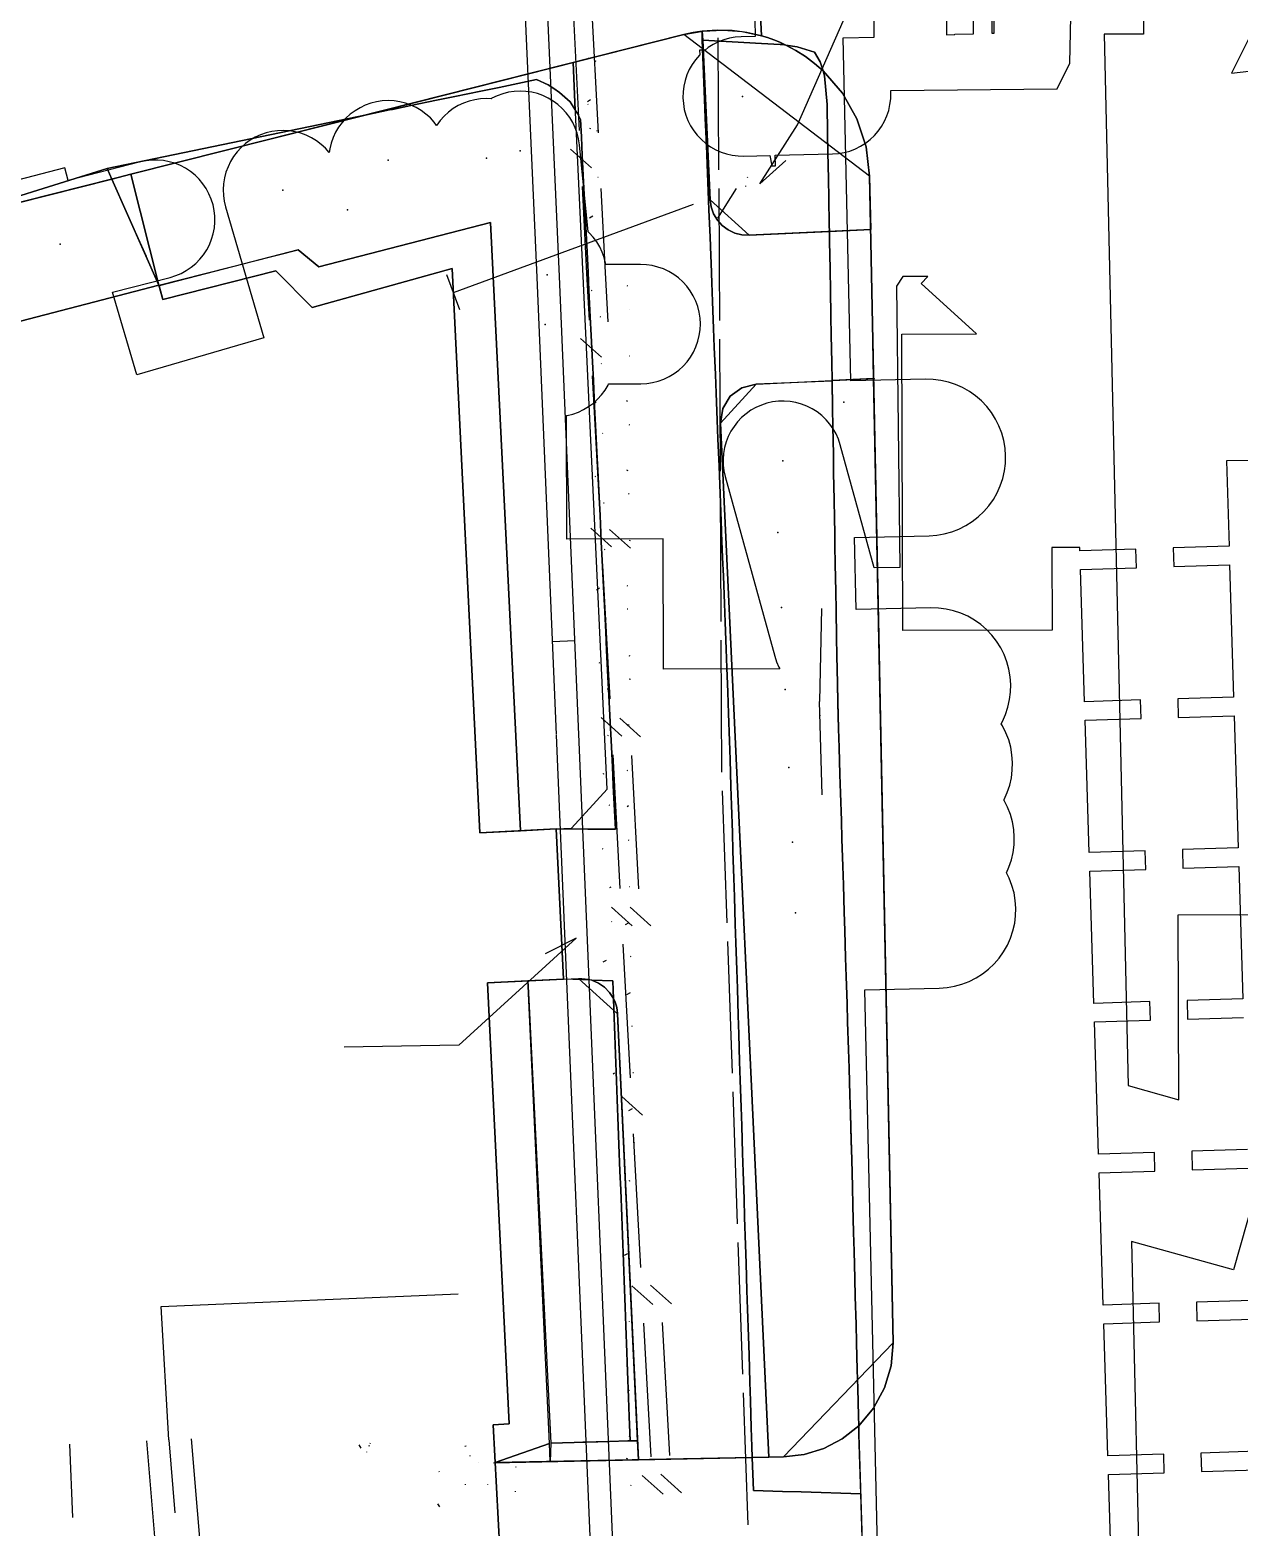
# Model space of a CAD drawing. Header units: metres. Extents: x 17314 to 17509, y 13897 to 14299.
# Drawn here: x 17354.48 to 17386.9, y 14123.33 to 14163.5 of the extents above; entities that cross this region are included whole.
import ezdxf

# ---------------------------------------------------------------- set-up
doc = ezdxf.new("R2010")
doc.units = ezdxf.units.M
for name, color, linetype in [('BOUNDARY', 7, 'Continuous'), ('BUSH', 7, 'Continuous'), ('CURB', 7, 'Continuous'), ('ELECTR_CABLE', 7, 'Continuous'), ('ELECTR_CABLE_COMM', 7, 'Continuous'), ('GAS', 7, 'Continuous'), ('GRASS', 7, 'Continuous'), ('GROUND', 7, 'Continuous'), ('HEAT', 7, 'Continuous'), ('LAMP', 7, 'Continuous'), ('OVERHEAD_POWER_LINE', 7, 'Continuous'), ('ROAD', 7, 'Continuous'), ('SIDEWALK_PATH', 7, 'Continuous'), ('TREE', 7, 'Continuous')]:
    doc.layers.add(name, color=color, linetype=linetype)

msp = doc.modelspace()

# ---------------------------------------------------------------- linework, layer by layer
at = {"layer": 'BOUNDARY'}
msp.add_lwpolyline([(17367.372, 14117.163), (17366.898, 14126.075), (17367.327, 14126.096), (17366.745, 14137.931), (17368.785, 14138.031), (17368.587, 14142.059), (17366.547, 14141.959), (17365.804, 14157.093), (17362.05, 14156.054), (17361.07, 14157.03), (17358.037, 14156.263), (17357.937, 14156.65), (17353.558, 14155.515)], dxfattribs=at)
at = {"layer": 'BUSH'}
for p in [(17374.536, 14150.016), (17374.63, 14148), (17374.733, 14145.802), (17374.831, 14143.706), (17374.924, 14141.705), (17375.013, 14139.805)]:
    msp.add_point(p, dxfattribs=at)
at = {"layer": 'CURB'}
for points in [[(17366.907, 14125.056), (17374.685, 14125.212), (17377.624, 14128.271), (17376.996, 14159.574), (17372.017, 14163.372), (17338.196, 14154.826)], [(17377.025, 14158.142), (17373.765, 14157.99), (17372.72, 14158.942), (17372.508, 14163.464)], [(17373.371, 14163.174), (17374.099, 14163.134)], [(17374.599, 14163.107), (17374.677, 14163.103)], [(17368.587, 14142.059), (17369.003, 14142.078), (17369.955, 14143.124), (17369.044, 14162.621)], [(17375.661, 14162.655), (17375.672, 14162.637)], [(17375.672, 14162.637), (17375.79, 14162.268)], [(17365.384, 14161.61), (17364.691, 14161.467)], [(17375.858, 14161.45), (17375.871, 14160.721)], [(17375.88, 14160.221), (17375.893, 14159.492)], [(17357.937, 14156.65), (17357.185, 14159.624)], [(17357.302, 14158.08), (17357.59, 14157.431)], [(17369.444, 14157.004), (17369.409, 14157.712)], [(17375.928, 14157.503), (17375.936, 14157.034)], [(17369.503, 14155.797), (17369.468, 14156.505)], [(17375.945, 14156.534), (17375.958, 14155.805)], [(17369.563, 14154.59), (17369.528, 14155.298)], [(17375.967, 14155.305), (17375.98, 14154.576)], [(17369.622, 14153.383), (17369.587, 14154.091)], [(17374.296, 14125.204), (17373, 14152.948), (17373.952, 14153.994), (17377.134, 14154.146)], [(17375.989, 14154.076), (17376.002, 14153.347)], [(17369.682, 14152.176), (17369.647, 14152.884)], [(17376.011, 14152.847), (17376.024, 14152.118)], [(17376.032, 14151.618), (17376.045, 14150.889)], [(17376.054, 14150.389), (17376.061, 14150)], [(17376.076, 14149.161), (17376.089, 14148.431)], [(17376.098, 14147.932), (17376.111, 14147.203)], [(17376.12, 14146.703), (17376.133, 14145.974)], [(17376.141, 14145.474), (17376.142, 14145.44)], [(17376.179, 14144.245), (17376.201, 14143.516)], [(17376.217, 14143.017), (17376.239, 14142.288)], [(17369.441, 14142.054), (17369.76, 14142.053)], [(17376.255, 14141.788), (17376.277, 14141.059)], [(17376.292, 14140.559), (17376.315, 14139.831)], [(17376.33, 14139.331), (17376.353, 14138.602)], [(17368.785, 14138.031), (17369.191, 14138.05), (17370.237, 14137.098), (17370.796, 14125.134)], [(17369.642, 14137.999), (17370.109, 14137.982)], [(17376.368, 14138.102), (17376.391, 14137.374)], [(17376.406, 14136.874), (17376.428, 14136.145)], [(17376.444, 14135.645), (17376.466, 14134.916)], [(17376.482, 14134.417), (17376.503, 14133.72)], [(17376.517, 14133.188), (17376.536, 14132.459)], [(17376.549, 14131.959), (17376.568, 14131.23)], [(17370.367, 14131.159), (17370.394, 14130.444)], [(17376.581, 14130.731), (17376.6, 14130.002)], [(17370.413, 14129.944), (17370.44, 14129.229)], [(17376.613, 14129.502), (17376.632, 14128.773)], [(17370.459, 14128.729), (17370.486, 14128.014)], [(17376.677, 14127.044), (17376.696, 14126.316)], [(17368.801, 14125.591), (17368.443, 14125.581)], [(17370.016, 14125.627), (17369.301, 14125.606)], [(17376.709, 14125.816), (17376.728, 14125.087)], [(17376.741, 14124.587), (17376.751, 14124.223)]]:
    msp.add_lwpolyline(points, dxfattribs=at)
at = {"layer": 'ELECTR_CABLE'}
for points in [[(17368.081, 14156.857), (17367.127, 14178.293)], [(17368.68, 14156.883), (17367.718, 14178.491)], [(17375.065, 14160.951), (17376.756, 14164.792)], [(17372.956, 14159.744), (17372.939, 14163.285)], [(17369.461, 14162.727), (17369.444, 14162.734)], [(17369.661, 14162.652), (17369.647, 14162.657)], [(17369.428, 14161.579), (17369.515, 14161.627)], [(17369.45, 14161.495), (17369.44, 14161.501)], [(17374.049, 14159.372), (17375.065, 14160.951)], [(17369.519, 14160.845), (17369.495, 14160.855)], [(17369.695, 14160.781), (17369.681, 14160.786)], [(17374.049, 14159.372), (17374.746, 14159.994)], [(17369.718, 14159.533), (17369.704, 14159.538)], [(17373.679, 14159.295), (17373.681, 14159.31)], [(17373.724, 14159.541), (17373.728, 14159.552)], [(17373.42, 14159.24), (17372.921, 14158.45)], [(17372.969, 14157.255), (17372.959, 14159.244)], [(17365.835, 14156.452), (17372.275, 14158.82)], [(17369.486, 14158.459), (17369.573, 14158.508)], [(17366.007, 14155.983), (17365.662, 14156.922)], [(17369.198, 14144.592), (17368.68, 14156.883)], [(17372.976, 14155.703), (17372.969, 14157.255)], [(17368.598, 14144.592), (17368.081, 14156.857)], [(17369.559, 14156.495), (17369.542, 14156.504)], [(17370.487, 14156.643), (17370.504, 14156.634)], [(17369.787, 14155.79), (17369.773, 14155.795)], [(17370.547, 14155.99), (17370.552, 14155.986)], [(17372.997, 14151.662), (17372.979, 14155.203)], [(17369.81, 14154.542), (17369.796, 14154.547)], [(17370.548, 14154.757), (17370.557, 14154.752)], [(17369.577, 14153.468), (17369.664, 14153.517)], [(17370.48, 14153.551), (17370.504, 14153.541)], [(17370.539, 14152.907), (17370.556, 14152.899)], [(17369.844, 14152.67), (17369.83, 14152.675)], [(17370.478, 14151.692), (17370.514, 14151.679)], [(17369.65, 14151.504), (17369.633, 14151.513)], [(17370.526, 14151.055), (17370.55, 14151.045)], [(17373.017, 14147.622), (17372.999, 14151.162)], [(17369.879, 14150.798), (17369.864, 14150.803)], [(17370.548, 14149.807), (17370.573, 14149.798)], [(17369.902, 14149.551), (17369.887, 14149.556)], [(17369.669, 14148.477), (17369.756, 14148.525)], [(17370.482, 14148.592), (17370.503, 14148.585)], [(17369.936, 14147.679), (17369.922, 14147.684)], [(17370.493, 14147.968), (17370.515, 14147.961)], [(17369.093, 14147.103), (17368.493, 14147.077)], [(17373.037, 14143.581), (17373.019, 14147.122)], [(17369.759, 14146.505), (17369.742, 14146.513)], [(17370.538, 14146.713), (17370.57, 14146.701)], [(17370.549, 14146.089), (17370.581, 14146.077)], [(17369.97, 14145.807), (17369.956, 14145.812)], [(17370.502, 14144.866), (17370.55, 14144.849)], [(17369.667, 14119.248), (17368.598, 14144.579)], [(17370.265, 14119.297), (17369.198, 14144.605)], [(17369.993, 14144.56), (17369.979, 14144.565)], [(17370.511, 14143.623), (17370.496, 14143.628)], [(17369.848, 14143.534), (17369.877, 14143.55)], [(17373.176, 14139.542), (17373.054, 14143.081)], [(17370.028, 14142.688), (17370.013, 14142.693)], [(17370.49, 14142.666), (17370.528, 14142.687)], [(17370.545, 14141.751), (17370.531, 14141.756)], [(17369.851, 14141.514), (17369.834, 14141.522)], [(17370.03, 14140.484), (17370.068, 14140.504)], [(17370.568, 14140.503), (17370.553, 14140.508)], [(17370.085, 14139.568), (17370.071, 14139.573)], [(17370.451, 14139.494), (17370.547, 14139.547)], [(17369.129, 14139.129), (17365.98, 14136.256)], [(17369.129, 14139.129), (17368.295, 14138.707)], [(17373.316, 14135.504), (17373.193, 14139.043)], [(17369.852, 14138.495), (17369.939, 14138.543)], [(17370.602, 14138.632), (17370.588, 14138.637)], [(17370.119, 14137.697), (17370.105, 14137.702)], [(17370.486, 14137.622), (17370.582, 14137.675)], [(17370.637, 14136.76), (17370.622, 14136.765)], [(17365.98, 14136.256), (17362.904, 14136.207)], [(17370.122, 14135.492), (17370.159, 14135.513)], [(17370.66, 14135.512), (17370.645, 14135.517)], [(17373.456, 14131.465), (17373.333, 14135.004)], [(17370.543, 14134.503), (17370.639, 14134.556)], [(17370.694, 14133.641), (17370.68, 14133.645)], [(17370.548, 14132.615), (17370.577, 14132.631)], [(17370.506, 14131.951), (17370.507, 14131.95)], [(17373.596, 14127.427), (17373.473, 14130.966)], [(17370.501, 14130.66), (17370.414, 14130.611)], [(17370.534, 14130.051), (17370.532, 14130.048)], [(17370.545, 14128.852), (17370.551, 14128.847)], [(17370.479, 14127.65), (17370.503, 14127.64)], [(17370.548, 14127), (17370.558, 14126.994)], [(17373.736, 14123.389), (17373.613, 14126.927)], [(17363.6, 14125.577), (17363.595, 14125.563)], [(17370.537, 14125.769), (17370.554, 14125.761)], [(17363.36, 14125.442), (17363.308, 14125.539)], [(17363.506, 14125.345), (17363.5, 14125.335)], [(17363.577, 14125.515), (17363.569, 14125.493)], [(17366.143, 14125.496), (17366.174, 14125.506)], [(17366.266, 14125.246), (17366.28, 14125.238)], [(17370.465, 14125.178), (17370.501, 14125.164)], [(17365.465, 14124.804), (17365.45, 14124.816)], [(17366.52, 14125.05), (17366.52, 14125.049)], [(17367.506, 14124.933), (17367.515, 14124.957)], [(17366.154, 14124.478), (17366.147, 14124.46)], [(17366.752, 14124.472), (17366.748, 14124.464)], [(17370.589, 14124.453), (17370.583, 14124.432)], [(17365.471, 14123.87), (17365.418, 14123.954)], [(17367.496, 14124.278), (17367.501, 14124.293)]]:
    msp.add_lwpolyline(points, dxfattribs=at)
at = {"layer": 'ELECTR_CABLE_COMM'}
for points in [[(17369.218, 14160.797), (17369.033, 14164.383)], [(17369.721, 14160.736), (17369.538, 14164.308)], [(17369.534, 14159.797), (17368.978, 14160.299)], [(17369.415, 14156.965), (17369.295, 14159.299)], [(17369.914, 14156.991), (17369.799, 14159.238)], [(17369.483, 14155.713), (17369.415, 14156.965)], [(17369.986, 14155.666), (17369.914, 14156.991)], [(17369.802, 14154.714), (17369.244, 14155.215)], [(17369.758, 14150.63), (17369.564, 14154.216)], [(17370.078, 14149.631), (17369.52, 14150.131)], [(17370.58, 14149.597), (17370.023, 14150.097)], [(17370.034, 14145.546), (17369.84, 14149.132)], [(17370.354, 14144.547), (17369.796, 14145.048)], [(17370.855, 14144.527), (17370.297, 14145.028)], [(17370.31, 14140.463), (17370.115, 14144.049)], [(17370.811, 14140.457), (17370.617, 14144.029)], [(17370.629, 14139.464), (17370.071, 14139.964)], [(17371.13, 14139.458), (17370.572, 14139.958)], [(17370.585, 14135.38), (17370.391, 14138.965)], [(17370.905, 14134.38), (17370.347, 14134.881)], [(17370.861, 14130.296), (17370.666, 14133.882)], [(17371.18, 14129.297), (17370.622, 14129.798)], [(17371.68, 14129.318), (17371.122, 14129.819)], [(17371.136, 14125.213), (17370.942, 14128.798)], [(17371.635, 14125.248), (17371.442, 14128.82)], [(17355.541, 14125.549), (17355.616, 14123.582)], [(17371.955, 14124.249), (17371.397, 14124.749)], [(17371.456, 14124.214), (17370.898, 14124.714)]]:
    msp.add_lwpolyline(points, dxfattribs=at)
at = {"layer": 'GAS'}
for points in [[(17373.898, 14164.671), (17373.93, 14163.321), (17373.552, 14163.312), (17373.395, 14163.301), (17373.24, 14163.274), (17373.089, 14163.232), (17372.942, 14163.176), (17372.802, 14163.106), (17372.669, 14163.022), (17372.585, 14162.956), (17372.438, 14162.953), (17372.441, 14162.826), (17372.431, 14162.817), (17372.329, 14162.698), (17372.238, 14162.57), (17372.161, 14162.434), (17372.097, 14162.29), (17372.047, 14162.141), (17372.013, 14161.988), (17371.993, 14161.832), (17371.989, 14161.675), (17372.001, 14161.519), (17372.027, 14161.364), (17372.069, 14161.212), (17372.125, 14161.066), (17372.196, 14160.926), (17372.28, 14160.793), (17372.376, 14160.669), (17372.484, 14160.555), (17372.603, 14160.452), (17372.731, 14160.362), (17372.868, 14160.284), (17373.011, 14160.22), (17373.16, 14160.171), (17373.313, 14160.136), (17373.469, 14160.117), (17373.626, 14160.113), (17374.324, 14160.129), (17374.378, 14159.847), (17374.469, 14159.847), (17374.466, 14160.133), (17376.005, 14160.168), (17376.161, 14160.18), (17376.316, 14160.206), (17376.467, 14160.248), (17376.614, 14160.304), (17376.754, 14160.375), (17376.887, 14160.459), (17377.011, 14160.555), (17377.125, 14160.663), (17377.227, 14160.782), (17377.318, 14160.91), (17377.395, 14161.047), (17377.459, 14161.19), (17377.509, 14161.339), (17377.543, 14161.493), (17377.563, 14161.648), (17377.567, 14161.805), (17377.562, 14161.875), (17382.027, 14161.916), (17382.369, 14162.605), (17382.426, 14165.518)], [(17387.159, 14163.253), (17386.704, 14162.337), (17389.267, 14162.632)], [(17383.509, 14121.219), (17383.4, 14124.739), (17384.9, 14124.785), (17384.884, 14125.285), (17383.385, 14125.239), (17383.276, 14128.786), (17384.775, 14128.832), (17384.76, 14129.332), (17383.26, 14129.286), (17383.151, 14132.833), (17384.65, 14132.879), (17384.635, 14133.379), (17383.136, 14133.333), (17383.026, 14136.88), (17384.526, 14136.926), (17384.51, 14137.426), (17383.011, 14137.38), (17382.902, 14140.927), (17384.401, 14140.973), (17384.385, 14141.473), (17382.886, 14141.427), (17382.777, 14144.974), (17384.276, 14145.02), (17384.261, 14145.52), (17382.761, 14145.474), (17382.652, 14149.021), (17384.151, 14149.067), (17384.136, 14149.567), (17382.637, 14149.521), (17382.634, 14149.613), (17381.883, 14149.61), (17381.891, 14147.394), (17377.891, 14147.38), (17377.862, 14155.337), (17379.862, 14155.344), (17378.383, 14156.69), (17378.56, 14156.885), (17377.886, 14156.878), (17377.718, 14156.618), (17377.808, 14149.077), (17377.117, 14149.068), (17376.209, 14152.363), (17376.16, 14152.513), (17376.097, 14152.656), (17376.02, 14152.793), (17375.929, 14152.921), (17375.827, 14153.04), (17375.713, 14153.149), (17375.59, 14153.246), (17375.457, 14153.33), (17375.317, 14153.4), (17375.171, 14153.457), (17375.019, 14153.499), (17374.865, 14153.526), (17374.708, 14153.538), (17374.551, 14153.534), (17374.395, 14153.515), (17374.242, 14153.481), (17374.093, 14153.432), (17373.949, 14153.369), (17373.812, 14153.291), (17373.684, 14153.201), (17373.565, 14153.099), (17373.457, 14152.985), (17373.36, 14152.861), (17373.276, 14152.729), (17373.205, 14152.589), (17373.148, 14152.442), (17373.106, 14152.291), (17373.079, 14152.136), (17373.067, 14151.98), (17373.071, 14151.823), (17373.09, 14151.667), (17373.124, 14151.514), (17374.451, 14146.695), (17374.5, 14146.546), (17374.564, 14146.403), (17374.589, 14146.357), (17371.472, 14146.347), (17371.46, 14149.845), (17368.88, 14149.836), (17368.868, 14153.151), (17368.885, 14153.153), (17369.037, 14153.192), (17369.185, 14153.245), (17369.327, 14153.312), (17369.461, 14153.393), (17369.587, 14153.487), (17369.703, 14153.593), (17369.809, 14153.709), (17369.902, 14153.836), (17369.982, 14153.97), (17369.996, 14154), (17370.865, 14154.003), (17371.022, 14154.011), (17371.177, 14154.035), (17371.329, 14154.073), (17371.477, 14154.127), (17371.618, 14154.194), (17371.753, 14154.276), (17371.879, 14154.37), (17371.994, 14154.475), (17372.1, 14154.592), (17372.193, 14154.719), (17372.273, 14154.854), (17372.339, 14154.996), (17372.392, 14155.144), (17372.429, 14155.296), (17372.452, 14155.452), (17372.459, 14155.609), (17372.451, 14155.765), (17372.427, 14155.921), (17372.388, 14156.073), (17372.335, 14156.22), (17372.267, 14156.362), (17372.186, 14156.496), (17372.092, 14156.622), (17371.986, 14156.738), (17371.87, 14156.843), (17371.743, 14156.936), (17371.608, 14157.017), (17371.466, 14157.083), (17371.318, 14157.136), (17371.166, 14157.173), (17371.01, 14157.196), (17370.853, 14157.203), (17369.923, 14157.199), (17369.917, 14157.238), (17369.879, 14157.39), (17369.826, 14157.538), (17369.758, 14157.679), (17369.677, 14157.814), (17369.584, 14157.94), (17369.478, 14158.056), (17369.451, 14158.08), (17369.217, 14160.415), (17369.193, 14160.571), (17369.155, 14160.723), (17369.102, 14160.871), (17369.034, 14161.012), (17368.953, 14161.147), (17368.86, 14161.273), (17368.754, 14161.389), (17368.637, 14161.494), (17368.511, 14161.588), (17368.376, 14161.668), (17368.234, 14161.735), (17368.086, 14161.788), (17367.934, 14161.825), (17367.779, 14161.848), (17367.622, 14161.856), (17367.465, 14161.848), (17367.31, 14161.824), (17367.157, 14161.786), (17367.01, 14161.733), (17366.868, 14161.665), (17366.844, 14161.651), (17366.719, 14161.657), (17366.562, 14161.649), (17366.407, 14161.625), (17366.254, 14161.587), (17366.107, 14161.534), (17365.965, 14161.466), (17365.83, 14161.385), (17365.704, 14161.291), (17365.588, 14161.186), (17365.483, 14161.069), (17365.39, 14160.943), (17365.384, 14160.934), (17365.322, 14161.018), (17365.216, 14161.134), (17365.099, 14161.239), (17364.973, 14161.333), (17364.838, 14161.413), (17364.696, 14161.48), (17364.548, 14161.533), (17364.396, 14161.57), (17364.241, 14161.593), (17364.084, 14161.601), (17363.927, 14161.593), (17363.772, 14161.569), (17363.619, 14161.531), (17363.472, 14161.478), (17363.33, 14161.41), (17363.195, 14161.329), (17363.069, 14161.235), (17362.953, 14161.13), (17362.848, 14161.013), (17362.755, 14160.887), (17362.674, 14160.752), (17362.607, 14160.61), (17362.555, 14160.462), (17362.517, 14160.31), (17362.502, 14160.209), (17362.404, 14160.32), (17362.289, 14160.427), (17362.164, 14160.521), (17362.03, 14160.603), (17361.888, 14160.672), (17361.741, 14160.726), (17361.589, 14160.766), (17361.434, 14160.79), (17361.277, 14160.799), (17361.12, 14160.793), (17360.965, 14160.772), (17360.812, 14160.735), (17360.664, 14160.684), (17360.521, 14160.618), (17360.386, 14160.538), (17360.259, 14160.446), (17360.141, 14160.342), (17360.035, 14160.226), (17359.94, 14160.101), (17359.858, 14159.967), (17359.79, 14159.826), (17359.735, 14159.679), (17359.696, 14159.527), (17359.671, 14159.372), (17359.662, 14159.215), (17359.668, 14159.058), (17359.69, 14158.902), (17359.726, 14158.75), (17360.754, 14155.24), (17357.34, 14154.241), (17356.69, 14156.458), (17358.239, 14156.858), (17358.389, 14156.905), (17358.533, 14156.966), (17358.671, 14157.041), (17358.801, 14157.13), (17358.922, 14157.23), (17359.032, 14157.342), (17359.131, 14157.464), (17359.217, 14157.595), (17359.29, 14157.734), (17359.349, 14157.88), (17359.393, 14158.03), (17359.423, 14158.185), (17359.437, 14158.341), (17359.436, 14158.498), (17359.419, 14158.654), (17359.387, 14158.808), (17359.341, 14158.958), (17359.279, 14159.103), (17359.204, 14159.24), (17359.116, 14159.37), (17359.016, 14159.491), (17358.904, 14159.601), (17358.782, 14159.7), (17358.65, 14159.786), (17358.511, 14159.859), (17358.366, 14159.918), (17358.215, 14159.962), (17358.061, 14159.992), (17357.905, 14160.006), (17357.748, 14160.005), (17357.592, 14159.988), (17357.438, 14159.957), (17355.501, 14159.456), (17355.413, 14159.799), (17351.153, 14158.692)], [(17389.352, 14151.945), (17386.564, 14151.935), (17386.635, 14149.644), (17385.136, 14149.598), (17385.151, 14149.098), (17386.65, 14149.144), (17386.76, 14145.597), (17385.26, 14145.551), (17385.276, 14145.051), (17386.775, 14145.097), (17386.884, 14141.55), (17385.385, 14141.504), (17385.4, 14141.004), (17386.9, 14141.05), (17387.009, 14137.503), (17385.51, 14137.457), (17385.525, 14136.957), (17387.024, 14137.003)], [(17387.134, 14133.456), (17385.634, 14133.41), (17385.65, 14132.91), (17387.149, 14132.956)], [(17387.258, 14129.409), (17385.759, 14129.363), (17385.775, 14128.863), (17387.274, 14128.909)], [(17387.383, 14125.362), (17385.884, 14125.316), (17385.899, 14124.816), (17387.399, 14124.862)]]:
    msp.add_lwpolyline(points, dxfattribs=at)
at = {"layer": 'GRASS'}
for points in [[(17374.093, 14163.341), (17373.703, 14163.432), (17373.307, 14163.482), (17372.908, 14163.493), (17372.508, 14163.464), (17372.52, 14163.22), (17374.099, 14163.134), (17374.599, 14163.107), (17374.677, 14163.103), (17374.746, 14163.092), (17374.587, 14163.165), (17374.425, 14163.231), (17374.26, 14163.29)], [(17372.72, 14158.942), (17372.748, 14158.747), (17372.814, 14158.563), (17372.914, 14158.396), (17373.045, 14158.249), (17373.203, 14158.132), (17373.38, 14158.048), (17373.569, 14158), (17373.765, 14157.99), (17375.918, 14158.09), (17375.914, 14158.263), (17375.902, 14158.992), (17375.893, 14159.492), (17375.88, 14160.221), (17375.871, 14160.721), (17375.857, 14161.493), (17375.79, 14162.268), (17375.749, 14162.397), (17375.519, 14162.599), (17375.274, 14162.783), (17375.016, 14162.947), (17374.746, 14163.092), (17374.677, 14163.103), (17374.599, 14163.107), (17374.099, 14163.134), (17372.52, 14163.22)], [(17368.682, 14161.816), (17368.963, 14161.568), (17369.104, 14161.344), (17369.044, 14162.621), (17363.507, 14161.222), (17364.121, 14161.349), (17364.201, 14161.365), (17364.691, 14161.467), (17365.384, 14161.61), (17365.874, 14161.712), (17366.568, 14161.855), (17367.058, 14161.956), (17368.063, 14162.164), (17368.372, 14162.02), (17368.531, 14161.925)], [(17357.185, 14159.624), (17357.937, 14156.65), (17361.674, 14157.595), (17362.228, 14157.138), (17366.833, 14158.331), (17367.635, 14142.012), (17368.587, 14142.059), (17369.76, 14142.053), (17370.18, 14142.05), (17370.122, 14143.227), (17370.098, 14143.727), (17370.063, 14144.434), (17370.038, 14144.934), (17370.003, 14145.641), (17369.979, 14146.141), (17369.944, 14146.848), (17369.919, 14147.348), (17369.884, 14148.056), (17369.86, 14148.555), (17369.825, 14149.263), (17369.8, 14149.762), (17369.789, 14150), (17369.766, 14150.47), (17369.741, 14150.969), (17369.706, 14151.677), (17369.682, 14152.176), (17369.647, 14152.884), (17369.622, 14153.383), (17369.587, 14154.091), (17369.563, 14154.59), (17369.528, 14155.298), (17369.503, 14155.797), (17369.468, 14156.505), (17369.444, 14157.004), (17369.409, 14157.712), (17369.384, 14158.211), (17369.35, 14158.919), (17369.325, 14159.418), (17369.29, 14160.126), (17369.266, 14160.625), (17369.243, 14161.093), (17369.161, 14161.254), (17368.963, 14161.568), (17368.682, 14161.816), (17368.531, 14161.925), (17368.372, 14162.02), (17368.063, 14162.164), (17367.058, 14161.956), (17366.568, 14161.855), (17365.874, 14161.712), (17365.384, 14161.61), (17364.691, 14161.467), (17364.201, 14161.365), (17364.121, 14161.349), (17363.507, 14161.222)], [(17375.749, 14162.397), (17375.79, 14162.268), (17375.857, 14161.493), (17375.871, 14160.721), (17375.88, 14160.221), (17375.893, 14159.492), (17375.902, 14158.992), (17375.914, 14158.263), (17375.918, 14158.09), (17377.025, 14158.142), (17376.996, 14159.574), (17376.902, 14160.363), (17376.656, 14161.111), (17376.268, 14161.796)], [(17374.296, 14125.204), (17374.685, 14125.212), (17375.242, 14125.275), (17375.773, 14125.439), (17376.264, 14125.699), (17376.703, 14126.048), (17376.696, 14126.316), (17376.677, 14127.044), (17376.664, 14127.544), (17376.645, 14128.273), (17376.632, 14128.773), (17376.613, 14129.502), (17376.6, 14130.002), (17376.581, 14130.731), (17376.568, 14131.23), (17376.549, 14131.959), (17376.536, 14132.459), (17376.517, 14133.188), (17376.504, 14133.688), (17376.482, 14134.417), (17376.466, 14134.916), (17376.444, 14135.645), (17376.428, 14136.145), (17376.406, 14136.874), (17376.391, 14137.374), (17376.368, 14138.102), (17376.353, 14138.602), (17376.33, 14139.331), (17376.315, 14139.831), (17376.292, 14140.559), (17376.277, 14141.059), (17376.255, 14141.788), (17376.239, 14142.288), (17376.217, 14143.017), (17376.201, 14143.516), (17376.179, 14144.245), (17376.163, 14144.745), (17376.142, 14145.44), (17376.133, 14145.974), (17376.12, 14146.703), (17376.111, 14147.203), (17376.098, 14147.932), (17376.089, 14148.431), (17376.076, 14149.161), (17376.067, 14149.66), (17376.061, 14150), (17376.054, 14150.389), (17376.045, 14150.889), (17376.032, 14151.618), (17376.024, 14152.118), (17376.011, 14152.847), (17376.002, 14153.347), (17375.989, 14154.076), (17373.952, 14153.994), (17373.567, 14153.897), (17373.259, 14153.668), (17373.06, 14153.341), (17373, 14152.948)], [(17375.989, 14154.089), (17376.002, 14153.347), (17376.011, 14152.847), (17376.024, 14152.118), (17376.032, 14151.618), (17376.045, 14150.889), (17376.054, 14150.389), (17376.061, 14150), (17376.067, 14149.66), (17376.076, 14149.161), (17376.089, 14148.431), (17376.098, 14147.932), (17376.111, 14147.203), (17376.12, 14146.703), (17376.133, 14145.974), (17376.141, 14145.474), (17376.163, 14144.745), (17376.179, 14144.245), (17376.201, 14143.516), (17376.217, 14143.017), (17376.239, 14142.288), (17376.255, 14141.788), (17376.277, 14141.059), (17376.292, 14140.559), (17376.315, 14139.831), (17376.33, 14139.331), (17376.353, 14138.602), (17376.368, 14138.102), (17376.391, 14137.374), (17376.406, 14136.874), (17376.428, 14136.145), (17376.444, 14135.645), (17376.466, 14134.916), (17376.482, 14134.417), (17376.503, 14133.72), (17376.517, 14133.188), (17376.536, 14132.459), (17376.549, 14131.959), (17376.568, 14131.23), (17376.581, 14130.731), (17376.6, 14130.002), (17376.613, 14129.502), (17376.632, 14128.773), (17376.645, 14128.273), (17376.664, 14127.544), (17376.677, 14127.044), (17376.696, 14126.316), (17376.703, 14126.048), (17377.104, 14126.522), (17377.396, 14127.063), (17377.572, 14127.652), (17377.624, 14128.271), (17377.105, 14154.141)], [(17370.302, 14132.874), (17370.275, 14133.589), (17370.256, 14134.088), (17370.229, 14134.804), (17370.21, 14135.303), (17370.183, 14136.019), (17370.164, 14136.518), (17370.137, 14137.234), (17370.127, 14137.509), (17370.02, 14137.674), (17369.885, 14137.814), (17369.725, 14137.925), (17369.544, 14138.003), (17368.785, 14138.031), (17367.833, 14137.984), (17367.84, 14137.843), (17368.443, 14125.581), (17370.016, 14125.627), (17370.516, 14125.642), (17370.576, 14125.644), (17370.551, 14126.299), (17370.532, 14126.799), (17370.505, 14127.514), (17370.486, 14128.014), (17370.459, 14128.729), (17370.44, 14129.229), (17370.413, 14129.944), (17370.394, 14130.444), (17370.367, 14131.159), (17370.348, 14131.659), (17370.321, 14132.374)], [(17370.237, 14137.098), (17370.226, 14137.205), (17370.204, 14137.309), (17370.171, 14137.411), (17370.127, 14137.509), (17370.137, 14137.234), (17370.164, 14136.518), (17370.183, 14136.019), (17370.21, 14135.303), (17370.229, 14134.804), (17370.256, 14134.088), (17370.275, 14133.589), (17370.302, 14132.874), (17370.321, 14132.374), (17370.348, 14131.659), (17370.367, 14131.159), (17370.394, 14130.444), (17370.413, 14129.944), (17370.44, 14129.229), (17370.459, 14128.729), (17370.486, 14128.014), (17370.505, 14127.514), (17370.532, 14126.799), (17370.551, 14126.299), (17370.576, 14125.644), (17370.772, 14125.644)], [(17370.576, 14125.644), (17370.516, 14125.642), (17370.016, 14125.627), (17368.443, 14125.581), (17368.431, 14125.086), (17370.796, 14125.134), (17370.772, 14125.644)]]:
    msp.add_lwpolyline(points, close=True, dxfattribs=at)
at = {"layer": 'GROUND'}
for points in [[(17373.579, 14163.452), (17374.093, 14163.341), (17374.26, 14163.29), (17374.425, 14163.231), (17374.587, 14163.165), (17374.746, 14163.092), (17375.016, 14162.947), (17375.274, 14162.783), (17375.519, 14162.599), (17375.749, 14162.397), (17376.268, 14161.796), (17376.656, 14161.111), (17376.902, 14160.363), (17376.996, 14159.574), (17377.025, 14158.142), (17375.918, 14158.09), (17373.765, 14157.99), (17373.569, 14158), (17373.38, 14158.048), (17373.203, 14158.132), (17373.045, 14158.249), (17372.914, 14158.396), (17372.814, 14158.563), (17372.748, 14158.747), (17372.72, 14158.942), (17372.52, 14163.22), (17372.571, 14161.627), (17372.508, 14163.22), (17372.508, 14163.463), (17372.534, 14163.467), (17373.057, 14163.494)], [(17368.587, 14142.059), (17367.635, 14142.012), (17366.833, 14158.331), (17362.228, 14157.138), (17361.674, 14157.595), (17357.942, 14156.631), (17357.937, 14156.65), (17357.185, 14159.624), (17363.507, 14161.222), (17369.044, 14162.621), (17369.104, 14161.344), (17369.161, 14161.254), (17369.243, 14161.093), (17369.266, 14160.625), (17369.29, 14160.126), (17369.325, 14159.418), (17369.35, 14158.919), (17369.384, 14158.211), (17369.409, 14157.712), (17369.444, 14157.004), (17369.468, 14156.505), (17369.503, 14155.797), (17369.528, 14155.298), (17369.563, 14154.59), (17369.587, 14154.091), (17369.622, 14153.383), (17369.647, 14152.884), (17369.682, 14152.176), (17369.706, 14151.677), (17369.741, 14150.969), (17369.766, 14150.47), (17369.789, 14150), (17369.8, 14149.762), (17369.825, 14149.263), (17369.86, 14148.555), (17369.884, 14148.056), (17369.919, 14147.348), (17369.944, 14146.848), (17369.979, 14146.141), (17370.003, 14145.641), (17370.038, 14144.934), (17370.063, 14144.434), (17370.098, 14143.727), (17370.122, 14143.227), (17370.18, 14142.05), (17369.76, 14142.053), (17368.587, 14142.059), (17368.785, 14138.031)], [(17377.624, 14128.271), (17377.572, 14127.652), (17377.396, 14127.063), (17377.104, 14126.522), (17376.703, 14126.048), (17376.264, 14125.699), (17375.773, 14125.439), (17375.242, 14125.275), (17374.685, 14125.212), (17374.296, 14125.204), (17373, 14152.948), (17373.06, 14153.341), (17373.259, 14153.668), (17373.567, 14153.897), (17373.952, 14153.994), (17375.989, 14154.089), (17377.105, 14154.141)], [(17368.785, 14138.031), (17368.785, 14138.031), (17369.191, 14138.05), (17369.281, 14138.05), (17369.37, 14138.042), (17369.458, 14138.027), (17369.544, 14138.003), (17369.725, 14137.925), (17369.885, 14137.814), (17370.02, 14137.674), (17370.127, 14137.509), (17370.171, 14137.411), (17370.204, 14137.309), (17370.226, 14137.205), (17370.237, 14137.098), (17370.796, 14125.134), (17368.431, 14125.086), (17368.409, 14125.569), (17367.84, 14137.843), (17367.833, 14137.984)]]:
    msp.add_lwpolyline(points, close=True, dxfattribs=at)
at = {"layer": 'HEAT'}
for points in [[(17379.056, 14165.381), (17379.056, 14163.365), (17379.286, 14163.37), (17379.286, 14163.384), (17379.786, 14163.396), (17379.786, 14165.381)], [(17380.274, 14165.381), (17380.274, 14163.407), (17380.34, 14163.408), (17380.34, 14163.753)], [(17377.26, 14120.421), (17376.867, 14137.746), (17378.866, 14137.791), (17379.072, 14137.806), (17379.275, 14137.841), (17379.474, 14137.896), (17379.666, 14137.969), (17379.851, 14138.062), (17380.025, 14138.172), (17380.188, 14138.298), (17380.337, 14138.44), (17380.472, 14138.596), (17380.591, 14138.764), (17380.693, 14138.943), (17380.777, 14139.131), (17380.842, 14139.327), (17380.887, 14139.528), (17380.913, 14139.732), (17380.918, 14139.938), (17380.904, 14140.144), (17380.869, 14140.347), (17380.814, 14140.546), (17380.74, 14140.738), (17380.667, 14140.884), (17380.734, 14141.033), (17380.799, 14141.229), (17380.844, 14141.43), (17380.87, 14141.634), (17380.875, 14141.84), (17380.86, 14142.046), (17380.826, 14142.249), (17380.771, 14142.448), (17380.697, 14142.64), (17380.605, 14142.825), (17380.598, 14142.836), (17380.604, 14142.847), (17380.688, 14143.035), (17380.753, 14143.231), (17380.799, 14143.432), (17380.824, 14143.637), (17380.83, 14143.843), (17380.815, 14144.048), (17380.78, 14144.251), (17380.726, 14144.45), (17380.652, 14144.642), (17380.559, 14144.827), (17380.523, 14144.884), (17380.557, 14144.943), (17380.641, 14145.132), (17380.706, 14145.327), (17380.751, 14145.528), (17380.777, 14145.733), (17380.782, 14145.939), (17380.767, 14146.144), (17380.733, 14146.347), (17380.678, 14146.546), (17380.604, 14146.738), (17380.512, 14146.923), (17380.402, 14147.097), (17380.276, 14147.26), (17380.134, 14147.409), (17379.978, 14147.544), (17379.81, 14147.663), (17379.631, 14147.765), (17379.442, 14147.849), (17379.247, 14147.914), (17379.046, 14147.959), (17378.841, 14147.985), (17378.635, 14147.991), (17376.636, 14147.945), (17376.592, 14149.882), (17378.591, 14149.927), (17378.797, 14149.942), (17379, 14149.977), (17379.199, 14150.031), (17379.391, 14150.105), (17379.575, 14150.197), (17379.75, 14150.307), (17379.912, 14150.434), (17380.062, 14150.576), (17380.197, 14150.731), (17380.316, 14150.9), (17380.418, 14151.079), (17380.502, 14151.267), (17380.567, 14151.463), (17380.612, 14151.664), (17380.638, 14151.868), (17380.643, 14152.074), (17380.628, 14152.28), (17380.594, 14152.483), (17380.539, 14152.681), (17380.465, 14152.874), (17380.373, 14153.058), (17380.263, 14153.232), (17380.136, 14153.395), (17379.995, 14153.545), (17379.839, 14153.68), (17379.671, 14153.799), (17379.491, 14153.9), (17379.303, 14153.984), (17379.108, 14154.049), (17378.907, 14154.095), (17378.702, 14154.12), (17378.496, 14154.126), (17376.497, 14154.081), (17376.288, 14163.287), (17377.118, 14163.306), (17377.118, 14163.732)], [(17384.34, 14163.753), (17384.34, 14163.381), (17383.287, 14163.381), (17383.927, 14135.176), (17385.291, 14134.794), (17385.273, 14139.754), (17389.273, 14139.768)], [(17387.3, 14132.152), (17386.76, 14130.227), (17384.022, 14130.995), (17384.258, 14120.578), (17382.258, 14120.532), (17384.258, 14120.576), (17384.951, 14088.623), (17386.58, 14089.576), (17386.38, 14096.029), (17390.378, 14096.153)], [(17357.993, 14129.248), (17365.964, 14129.585)], [(17358.2, 14125.673), (17357.993, 14129.248)], [(17357.6, 14125.645), (17358.43, 14115.769)], [(17358.2, 14125.673), (17358.365, 14123.707)], [(17358.8, 14125.7), (17359.626, 14115.869)]]:
    msp.add_lwpolyline(points, dxfattribs=at)
at = {"layer": 'LAMP'}
for p in [(17376.301, 14153.514), (17375.663, 14145.104)]:
    msp.add_point(p, dxfattribs=at)
at = {"layer": 'OVERHEAD_POWER_LINE'}
for points in [[(17375.703, 14147.974), (17375.652, 14145.475)], [(17375.728, 14142.976), (17375.652, 14145.475)]]:
    msp.add_lwpolyline(points, dxfattribs=at)
at = {"layer": 'ROAD'}
for points in [[(17352.366, 14158.475), (17356.548, 14159.782), (17363.507, 14161.222), (17372.017, 14163.372), (17372.534, 14163.467), (17373.057, 14163.494), (17373.579, 14163.452), (17374.093, 14163.341), (17373.787, 14169.613), (17357.789, 14167.582), (17346.615, 14166.033)], [(17373.787, 14169.613), (17374.093, 14163.341), (17374.26, 14163.29), (17374.425, 14163.231), (17374.587, 14163.165), (17374.746, 14163.092), (17375.05, 14163.04), (17375.517, 14162.901), (17375.672, 14162.637), (17375.749, 14162.397), (17376.268, 14161.796), (17376.656, 14161.111), (17376.902, 14160.363), (17376.996, 14159.574), (17377.624, 14128.271), (17377.572, 14127.652), (17377.396, 14127.063), (17377.104, 14126.522), (17376.703, 14126.048), (17376.709, 14125.816), (17376.957, 14117.743)]]:
    msp.add_lwpolyline(points, dxfattribs=at)
for points in [[(17375.517, 14162.901), (17375.05, 14163.04), (17374.746, 14163.092), (17375.016, 14162.947), (17375.274, 14162.783), (17375.519, 14162.599), (17375.749, 14162.397), (17375.672, 14162.637)], [(17363.507, 14161.222), (17356.548, 14159.782), (17356.675, 14159.495), (17357.185, 14159.624)], [(17352.366, 14158.475), (17352.382, 14158.411), (17356.675, 14159.495), (17356.548, 14159.782)], [(17376.709, 14125.816), (17376.703, 14126.048), (17376.264, 14125.699), (17375.773, 14125.439), (17375.242, 14125.275), (17374.685, 14125.212), (17374.296, 14125.204), (17373.849, 14125.195), (17373.878, 14124.309), (17374.657, 14124.286), (17375.157, 14124.271), (17376.758, 14124.222)], [(17373.878, 14124.309), (17373.849, 14125.195), (17366.952, 14125.057), (17367.372, 14117.163), (17372.426, 14117.264), (17372.418, 14117.54), (17372.405, 14118.04), (17372.393, 14118.5), (17372.689, 14118.488), (17373.189, 14118.467), (17374.26, 14118.423), (17374.285, 14117.482), (17374.29, 14117.302), (17374.843, 14117.313), (17375.438, 14117.266), (17376.006, 14117.103), (17376.531, 14116.833), (17376.998, 14116.461), (17376.981, 14116.996), (17376.957, 14117.743), (17376.758, 14124.222), (17375.157, 14124.271), (17374.657, 14124.286)]]:
    msp.add_lwpolyline(points, close=True, dxfattribs=at)
at = {"layer": 'SIDEWALK_PATH'}
for points in [[(17372.929, 14152.526), (17372.909, 14153.026), (17372.881, 14153.755), (17372.861, 14154.254), (17372.832, 14154.984), (17372.813, 14155.483), (17372.784, 14156.212), (17372.764, 14156.712), (17372.744, 14157.236), (17372.736, 14157.441), (17372.716, 14157.941), (17372.687, 14158.67), (17372.667, 14159.169), (17372.639, 14159.899), (17372.619, 14160.398), (17372.59, 14161.127), (17372.571, 14161.627), (17372.508, 14163.22), (17372.508, 14163.464), (17372.385, 14163.447), (17372.261, 14163.426), (17372.139, 14163.401), (17372.017, 14163.372), (17369.044, 14162.621), (17369.104, 14161.344), (17369.161, 14161.254), (17369.243, 14161.093), (17369.266, 14160.625), (17369.29, 14160.126), (17369.325, 14159.418), (17369.35, 14158.919), (17369.384, 14158.211), (17369.409, 14157.712), (17369.444, 14157.004), (17369.468, 14156.505), (17369.503, 14155.797), (17369.528, 14155.298), (17369.563, 14154.59), (17369.587, 14154.091), (17369.622, 14153.383), (17369.647, 14152.884), (17369.682, 14152.176), (17369.706, 14151.677), (17369.741, 14150.969), (17369.766, 14150.47), (17369.789, 14150), (17369.8, 14149.762), (17369.825, 14149.263), (17369.86, 14148.555), (17369.884, 14148.056), (17369.919, 14147.348), (17369.944, 14146.848), (17369.979, 14146.141), (17370.003, 14145.641), (17370.038, 14144.934), (17370.063, 14144.434), (17370.098, 14143.727), (17370.122, 14143.227), (17370.18, 14142.05), (17369.76, 14142.053), (17368.587, 14142.059), (17368.785, 14138.031), (17369.191, 14138.05), (17369.281, 14138.05), (17369.37, 14138.042), (17369.458, 14138.027), (17369.544, 14138.003), (17370.109, 14137.982), (17370.118, 14137.733), (17370.127, 14137.509), (17370.171, 14137.411), (17370.204, 14137.309), (17370.226, 14137.205), (17370.237, 14137.098), (17370.796, 14125.134), (17373.849, 14125.195), (17373.84, 14125.488), (17373.824, 14125.988), (17373.801, 14126.717), (17373.785, 14127.217), (17373.762, 14127.946), (17373.746, 14128.446), (17373.723, 14129.175), (17373.707, 14129.675), (17373.684, 14130.405), (17373.668, 14130.904), (17373.645, 14131.634), (17373.629, 14132.133), (17373.606, 14132.863), (17373.59, 14133.362), (17373.566, 14134.092), (17373.551, 14134.591), (17373.527, 14135.321), (17373.511, 14135.821), (17373.488, 14136.55), (17373.472, 14137.05), (17373.449, 14137.779), (17373.433, 14138.279), (17373.41, 14139.008), (17373.394, 14139.508), (17373.371, 14140.237), (17373.355, 14140.737), (17373.332, 14141.466), (17373.316, 14141.966), (17373.293, 14142.695), (17373.277, 14143.195), (17373.254, 14143.924), (17373.238, 14144.424), (17373.215, 14145.153), (17373.197, 14145.725), (17373.171, 14146.382), (17373.151, 14146.882), (17373.122, 14147.611), (17373.103, 14148.111), (17373.074, 14148.84), (17373.054, 14149.339), (17373.028, 14150), (17373.026, 14150.069), (17373.006, 14150.568), (17372.977, 14151.297), (17372.958, 14151.797)], [(17375.936, 14157.034), (17375.928, 14157.503), (17375.923, 14157.763), (17375.918, 14158.09), (17373.765, 14157.99), (17373.569, 14158), (17373.38, 14158.048), (17373.203, 14158.132), (17373.045, 14158.249), (17372.914, 14158.396), (17372.814, 14158.563), (17372.748, 14158.747), (17372.72, 14158.942), (17372.52, 14163.22), (17372.571, 14161.627), (17372.59, 14161.127), (17372.619, 14160.398), (17372.639, 14159.899), (17372.667, 14159.169), (17372.687, 14158.67), (17372.716, 14157.941), (17372.736, 14157.441), (17372.744, 14157.236), (17372.764, 14156.712), (17372.784, 14156.212), (17372.813, 14155.483), (17372.832, 14154.984), (17372.861, 14154.254), (17372.881, 14153.755), (17372.909, 14153.026), (17372.929, 14152.526), (17372.958, 14151.797), (17372.977, 14151.297), (17373.006, 14150.568), (17373.026, 14150.069), (17373.028, 14150), (17373.054, 14149.339), (17373.074, 14148.84), (17373.103, 14148.111), (17373.122, 14147.611), (17373.151, 14146.882), (17373.171, 14146.382), (17373.197, 14145.725), (17373.215, 14145.153), (17373.238, 14144.424), (17373.254, 14143.924), (17373.277, 14143.195), (17373.293, 14142.695), (17373.316, 14141.966), (17373.332, 14141.466), (17373.355, 14140.737), (17373.371, 14140.237), (17373.394, 14139.508), (17373.41, 14139.008), (17373.433, 14138.279), (17373.449, 14137.779), (17373.472, 14137.05), (17373.488, 14136.55), (17373.511, 14135.821), (17373.527, 14135.321), (17373.551, 14134.591), (17373.566, 14134.092), (17373.59, 14133.362), (17373.606, 14132.863), (17373.629, 14132.133), (17373.645, 14131.634), (17373.668, 14130.904), (17373.684, 14130.405), (17373.707, 14129.675), (17373.723, 14129.175), (17373.746, 14128.446), (17373.762, 14127.946), (17373.785, 14127.217), (17373.801, 14126.717), (17373.824, 14125.988), (17373.84, 14125.488), (17373.849, 14125.195), (17374.296, 14125.204), (17373, 14152.948), (17373.06, 14153.341), (17373.259, 14153.668), (17373.567, 14153.897), (17373.952, 14153.994), (17375.989, 14154.089), (17375.98, 14154.576), (17375.967, 14155.305), (17375.958, 14155.805), (17375.945, 14156.534)], [(17356.675, 14159.495), (17352.8, 14158.516), (17353.558, 14155.515), (17357.937, 14156.65)], [(17357.185, 14159.624), (17356.675, 14159.495), (17357.937, 14156.65)], [(17366.547, 14141.959), (17367.635, 14142.012), (17366.833, 14158.331), (17362.228, 14157.138), (17361.674, 14157.595), (17357.942, 14156.631), (17358.037, 14156.263), (17361.07, 14157.03), (17362.05, 14156.054), (17365.804, 14157.093)], [(17375.936, 14157.034), (17375.945, 14156.534), (17375.958, 14155.805), (17375.967, 14155.305), (17375.98, 14154.576), (17375.989, 14154.089), (17377.105, 14154.141), (17377.025, 14158.142), (17375.918, 14158.09), (17375.923, 14157.763), (17375.928, 14157.503)], [(17370.109, 14137.982), (17369.544, 14138.003), (17369.725, 14137.925), (17369.885, 14137.814), (17370.02, 14137.674), (17370.127, 14137.509), (17370.118, 14137.733)], [(17367.327, 14126.096), (17366.898, 14126.075), (17366.952, 14125.06), (17368.409, 14125.569), (17367.84, 14137.843), (17367.833, 14137.984), (17366.745, 14137.931)], [(17368.409, 14125.569), (17366.952, 14125.06), (17368.431, 14125.086)]]:
    msp.add_lwpolyline(points, close=True, dxfattribs=at)
at = {"layer": 'TREE'}
for p in [(17373.589, 14161.712), (17367.625, 14160.255), (17364.087, 14160.001), (17366.722, 14160.056), (17361.262, 14159.199), (17362.991, 14158.668), (17355.29, 14157.749), (17368.349, 14156.923), (17368.298, 14155.594), (17374.667, 14151.939)]:
    msp.add_point(p, dxfattribs=at)

doc.saveas('drawing.dxf')
